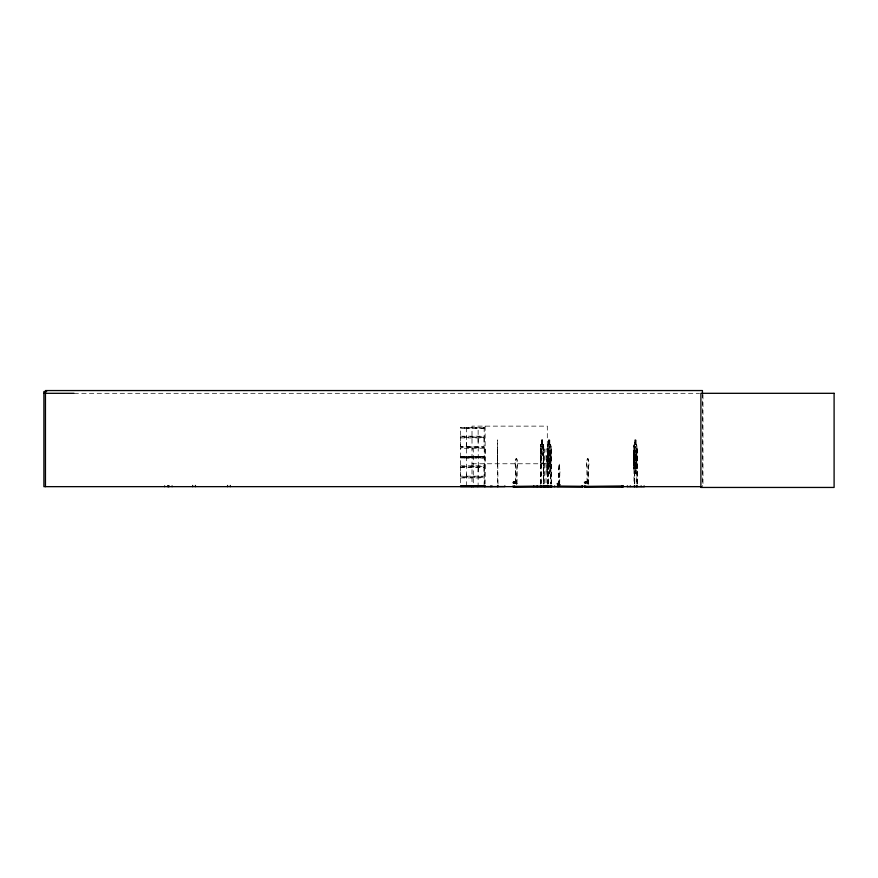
<?xml version="1.0" encoding="UTF-8"?>
<svg xmlns="http://www.w3.org/2000/svg" width="878" height="878" viewBox="0 0 878 878"><rect width="100%" height="100%" fill="white"/><g stroke="black" fill="none" stroke-linecap="round" stroke-linejoin="round"><path stroke-width="0.66" stroke-dasharray="4.39 3.29" d="M460.533 471.87L460.412 476.743L484.294 477.061L460.401 477.325L460.533 486.039M460.533 442.249L460.511 446.726M466.492 486.039L466.492 471.87M466.481 476.183L466.492 442.249M478.115 471.87L478.301 466.536M478.115 442.249L478.148 427.849M484.074 471.87L484.25 466.437L460.379 466.394L460.412 447.758L484.25 447.22L460.5 446.88M484.074 442.249L484.25 436.827L460.379 436.783L460.335 427.608L484.107 427.805M516.692 484.843L516.901 466.701A4.708 1.043 -90 0 0 516.901 460.039A4.708 1.043 -90 0 0 515.43 460.039A4.708 1.043 -90 0 0 515.43 466.701L515.627 483.548M516.988 483.548L517.186 466.701A4.708 1.043 -90 0 0 517.186 460.039A4.708 1.043 -90 0 0 515.715 460.039A4.708 1.043 -90 0 0 515.715 466.701L515.924 483.548M559.484 485.216L559.626 473.11A3.139 0.691 -90 0 0 559.484 468.172L559.132 463.211L559.67 468.172A3.139 0.691 -90 0 1 559.813 473.11L559.67 485.216M588.139 484.843L588.359 466.701A4.708 1.043 -90 0 0 588.359 460.039A4.708 1.043 -90 0 0 586.888 460.039A4.708 1.043 -90 0 0 586.888 466.701L587.086 483.548M588.447 483.548L588.644 466.701A4.708 1.043 -90 0 0 588.644 460.039A4.708 1.043 -90 0 0 587.173 460.039A4.708 1.043 -90 0 0 587.173 466.701L587.371 483.548M514.409 482.494L514.212 481.737L514.936 482.494M514.826 482.494L514.585 481.781L515.199 482.724M515.298 482.483L515.913 481.824M515.946 482.384C515.924 482.955 515.265 481.309 515.562 482.702M558.518 483.361L558.88 484.063L558.803 483.361M586.164 482.231C585.187 482.494 586.394 481.967 587.382 481.945M586.317 482.702L586.164 481.737L586.46 482.483M584.902 482.472C585.143 482.746 586.35 481.199 586.921 482.702M586.932 482.593C587.316 483.076 587.393 481.243 587.108 482.516C577.625 481.374 589.292 483.021 587.02 482.22C587.777 483.899 586.778 480.332 586.658 482.724M515.99 482.45L512.741 482.329M513.882 482.077L513.795 482.637M514.267 482.384L514.267 482.077M515.726 482.702L515.606 482.252M559.034 483.833L556.839 483.657L559.056 483.679M557.453 483.712L558.737 483.701M558.243 483.504L557.936 483.965L558.112 483.361M558.781 485.216L558.638 473.11A3.139 0.691 -90 0 1 558.781 468.172L559.231 463.266M558.979 485.216L558.836 473.11A3.139 0.691 -90 0 1 558.979 468.172L559.154 463.419M585.33 481.945L585.33 482.516M585.341 482.384L585.56 481.934M587.173 482.593L587.305 482.011M484.074 486.039L484.239 477.336M514.245 482.637L514.058 481.824M557.728 483.35L557.925 483.943M585.132 482.637L585.176 481.978L585.132 482.79M466.372 427.542L466.481 446.573M513.421 482.055L513.871 482.516M513.685 482.121L513.849 481.824M633.587 454.848L633.85 450.216L636.287 450.216L636.583 454.848M633.729 454.848L634.004 450.216M636.473 463.222L636.748 458.59M585.714 482.527L585.802 481.792M484.239 447.725L484.217 466.35M484.096 448.219L460.533 448.318M543.219 463.222L543.592 458.612M543.734 458.612L543.361 463.222L540.661 463.222M550.363 463.222L550.736 458.612M549.694 473.78L550.254 456.725L549.88 473.78L547.137 473.78M550.923 458.612L550.55 463.222L547.806 463.222L547.466 458.612L547.993 463.222M516.077 482.231L512.752 482.154M514.168 481.759L514.267 481.934M514.607 482.648L514.223 481.879M515.474 482.593L515.375 481.846M586.581 482.231L586.065 481.967M484.195 427.827L460.555 427.487M515.671 481.857L515.671 482.527M540.453 483.965L540.321 446.189L540.672 444.531L541.561 444.531M540.354 446.254L540.815 444.531M547.543 446.254L547.85 444.531L548.75 444.531M547.696 446.254L548.004 444.531M546.873 456.801L547.192 455.089L548.081 455.089M547.027 456.801L547.334 455.089M636.122 468.907L636.462 454.826M636.616 454.826L636.616 467.272L636.276 468.907L635.496 468.907M636.78 458.612L636.627 463.222L634.179 463.222L633.85 446.167L634.19 444.531L634.97 444.531M633.883 446.233L634.344 444.531M634.026 446.233L634.355 444.685M460.412 436.739L460.522 446.573L484.096 446.573L484.096 437.924L460.522 437.924M460.357 466.437L460.522 476.183L484.096 476.183L484.096 467.546L460.511 467.436M547.422 456.79L547.971 455.243M484.195 437.431L460.456 437.464M484.261 456.758L460.5 457.46M475.678 428.365L477.215 428.365M481.846 428.365L483.383 428.365M475.678 457.976L477.215 457.976M481.846 457.976L483.383 457.976M461.543 428.365L464.275 428.365M461.543 457.976L464.275 457.976M467.315 428.365L470.059 428.365M467.315 457.976L470.059 457.976M484.14 427.509L484.239 436.783M460.533 456.999L484.14 457.076M484.063 428.376L460.555 428.376M484.063 457.954L460.577 457.976M460.445 457.131L484.107 456.659M514.179 482.209L514.08 482.724M74.07 393.311L699.514 393.311M460.522 436.19L484.096 436.19M541.441 440.054L542.615 440.054M548.629 440.054L549.804 440.054M634.86 440.054L635.924 440.054M541.627 440.833L542.286 440.833L542.286 442.369L541.627 442.369M548.816 440.833L549.463 440.833L549.463 442.369L548.816 442.369M635.024 440.833L635.606 440.833L635.024 442.369M542.494 444.531L543.35 444.531L543.701 446.233M549.683 444.531L550.539 444.531L550.923 446.167L550.923 483.965M635.804 444.531L636.616 444.531L636.901 446.254M540.683 444.685L543.339 444.685M547.872 444.685L550.528 444.685M634.201 444.685L636.605 444.685M540.321 446.189L540.837 463.068M543.734 446.167L543.701 483.965M550.923 446.167L550.769 458.612M633.85 446.167L634.026 483.965M472.002 448.998L473.275 448.998L473.275 483.943M485.139 448.998L484.645 483.943M497.552 448.998L498.046 486.653M540.453 448.998L541.232 448.998L541.232 486.653M543.405 448.998L544.173 448.998L544.173 483.965M547.312 448.998L546.028 448.998L546.028 483.943M547.587 448.998L548.377 448.998L548.377 486.653M634.026 448.998L634.783 448.998L634.783 483.965M636.682 448.998L637.428 448.998L637.428 483.965M633.872 450.37L636.254 450.37M547.466 450.557L550.769 450.557M547.971 450.612L549.134 450.612M549.024 455.089L549.869 455.089L550.221 456.79M547.203 455.243L549.858 455.243M547.971 456.79L549.068 456.812L548.98 465.439L547.971 465.439M460.5 457.438L484.107 457.438M540.475 458.612L540.804 463.222M633.85 458.612L634.333 463.222M634.706 458.557L635.771 458.59L636.254 454.881L635.771 444.685M546.807 461.115L550.111 461.115M540.683 463.068L543.339 463.068M547.872 463.068L550.528 463.068M634.201 463.068L636.605 463.068M497.552 463.222L497.398 439.9L497.552 483.965M472.002 463.771L547.301 463.771M460.522 465.801L484.096 465.801M460.412 466.986L484.217 466.942M634.706 467.206L635.771 467.217L635.156 461.894L635.65 456.297L634.959 460.906L634.114 456.406L634.706 468.753M633.872 468.753L636.254 468.753M634.673 468.907L633.861 468.907L633.587 467.184M546.994 469.17L546.84 456.747L547.323 473.78M635.452 471.069L634.871 471.069L635.452 472.605M634.553 473.385L635.606 473.385M547.203 473.615L549.858 473.615M634.52 473.538L635.639 473.538L636.1 467.206L635.606 454.848M460.522 477.928L484.096 477.928M512.982 483.58L518.327 483.58M584.441 483.58L589.786 483.58M556.992 484.59L560.559 484.59L560.559 486.225M478.312 466.525L478.126 437.924M550.385 444.531L550.89 446.233M550.374 444.685L550.736 446.233M549.727 455.089L550.078 456.79M543.208 444.531L543.405 483.965M636.473 444.531L636.748 446.254M633.729 467.184L634.015 468.907M548.091 454.881L548.629 458.59L549.65 458.59L549.683 439.9M540.903 454.881L541.441 458.59L542.461 458.59L542.461 440.054M634.366 454.881L634.86 458.59M636.133 450.216L636.429 454.848M547.543 458.59L547.839 463.222M546.873 469.137L547.181 473.78M702.971 394.661L702.971 486.653M702.433 393.311L702.433 486.653M637.154 448.998L637.154 486.653M636.945 483.965L636.934 446.189L636.682 483.965M635.957 444.531L635.957 439.9L634.827 439.9L634.827 444.531M635.804 439.9L635.924 444.685M635.606 458.557L635.617 467.315L634.937 462.969L634.278 467.315L634.223 458.557L634.706 454.848L635.771 454.881L635.771 446.233L634.86 446.233L634.86 454.881M635.463 468.753L635.496 473.538M634.97 439.9L634.3 483.965M634.509 448.998L634.509 483.965M633.696 454.826L633.696 467.25L633.554 454.826M585.791 483.482L585.791 481.418L584.978 481.418L584.978 483.482M585.45 481.418L585.45 483.482M585.308 481.418L585.308 483.482M559.516 484.59L559.516 486.225M557.892 484.974L557.892 483.141L557.354 484.974M557.673 483.141L557.673 484.974M557.574 483.141L557.574 484.974M551.406 483.965L551.406 448.998L550.616 448.998L550.616 483.965M551.099 448.998L551.099 483.965M549.804 444.685L549.837 439.9L548.596 439.9L548.07 483.965M549.167 450.458L549.134 455.243M549.024 450.458L549.529 465.439L548.98 469.137L547.971 469.137L547.51 446.189L547.587 483.965M548.75 439.9L548.783 444.685M547.894 448.998L547.894 483.965M547.312 483.943L547.301 426.126L472.002 426.126L472.002 483.943M543.877 448.998L543.877 483.965M542.648 444.531L542.648 439.9L541.408 439.9L540.925 483.965M542.494 439.9L542.615 444.685M541.561 439.9L541.594 444.685M540.749 448.998L540.749 483.965M514.332 483.482L514.332 481.418L513.52 481.418L513.52 483.482M514.003 481.418L514.003 483.482M513.849 481.418L513.849 483.482M485.128 426.126L485.139 483.943M478.126 467.546L478.115 486.039M460.555 456.417L484.074 456.428L460.577 456.428M542.461 446.233L541.441 446.233L541.441 454.881L542.461 454.881L542.461 446.233M549.65 446.233L548.629 446.233L548.629 454.881L549.65 454.881L549.65 446.233M548.805 451.38L548.146 451.38L548.146 452.927L548.805 452.927L548.805 451.38"/><path stroke-width="1.32" d="M477.819 486.621L477.83 485.874M491.943 486.621L491.943 485.874M644.287 486.653L627.298 486.555M641.116 486.533L641.138 485.874M533.758 486.533L533.791 485.874M540.771 486.555L540.782 485.677M540.914 486.533L540.936 485.874M551.702 486.642L512.862 486.577L551.801 486.028L551.922 486.599M513.4 486.631L512.982 486.028M514.629 486.631L514.508 486.028L514.091 486.621M550.693 486.631L550.583 486.028L550.166 486.621M551.384 486.621L551.801 486.028M557.179 486.401L582.937 486.621L512.862 486.577M557.958 486.61L558.046 485.874M581.84 485.896L581.862 486.39M582.608 486.61L582.882 485.896M584.309 486.577L623.259 486.028L623.358 486.653L584.309 486.577L623.171 486.621M584.55 486.631L584.452 486.313M585.549 486.621L585.659 486.028L586.087 486.599M621.613 486.621L621.734 486.028L621.953 486.621M621.843 486.631L622.052 486.313M623.259 486.028L623.38 486.599M46.644 391.544L43.9 391.544L43.9 486.653L701.061 486.653M43.9 393.311L74.015 393.311M460.533 486.039L484.074 486.039M460.5 486.291L484.107 486.291M582.893 486.401L556.992 486.39M460.522 486.599L504.861 486.555L504.861 485.874M550.868 486.533L551.055 485.677M644.145 486.533L644.123 485.874M630.349 486.533L630.316 485.874M547.598 486.456L547.598 485.94M584.441 486.028L584.627 486.621M702.433 393.311L702.433 390.556L45.447 390.556L45.447 486.653M637.132 485.677L637.132 486.653M636.649 485.677L636.649 486.653M634.805 485.677L634.805 486.653M634.333 485.677L634.333 486.653M627.342 485.874L627.166 486.653M554.644 485.874L554.644 486.653M550.835 485.874L550.835 486.653M550.583 485.677L550.583 486.653M548.41 485.677L548.41 486.653M547.938 485.677L547.938 486.653M547.411 485.874L547.521 486.653M545.886 485.677L545.886 486.653M544.349 485.874L544.349 486.653M543.844 485.677L543.844 486.653M543.372 485.677L543.372 486.653M541.265 485.677L541.265 486.653M537.116 485.874L537.116 486.653M498.046 485.677L498.046 486.653M497.552 485.677L497.552 486.653M490.736 485.874L490.736 486.653M485.117 485.677L485.139 486.653M484.634 485.677L484.645 486.653M473.418 485.677L473.429 486.653M471.903 485.874L471.903 486.653M471.804 485.874L471.804 486.653M230.321 485.479L230.321 486.653M227.578 485.479L227.578 486.653M195.41 485.479L195.41 486.653M192.666 485.479L192.666 486.653M172.088 485.874L172.088 486.653M169.158 485.874L169.158 486.653M168.411 485.874L168.411 486.653M168.356 485.874L168.356 486.653M167.61 485.874L167.61 486.653M164.625 485.874L164.625 486.653M834.1 393.311L700.885 393.311L700.885 487.444L834.1 487.444L834.1 393.311"/></g></svg>
